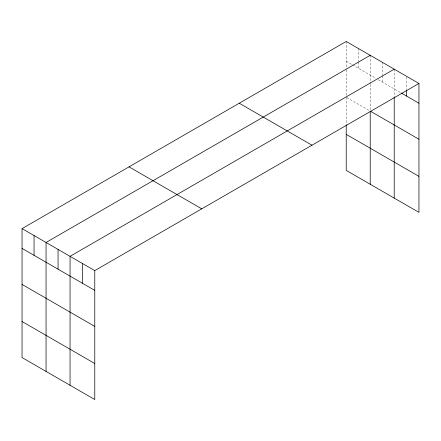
<?xml version="1.0" encoding="UTF-8"?>
<svg xmlns="http://www.w3.org/2000/svg" width="441" height="441" viewBox="0 0 441 441"><rect width="100%" height="100%" fill="white"/><g stroke="black" fill="none" stroke-linecap="round" stroke-linejoin="round"><path stroke-width="0.33" stroke-dasharray="2.21 1.65" d="M346.224 61.233L351.935 64.535M352.508 64.86L375.936 78.388M378.224 79.711L400.698 92.687M346.791 97.588L369.652 110.785M406.585 76.993L406.585 89.264M394.221 69.171L394.221 96.281M382.22 62.242L382.22 75.202M382.22 75.88L382.22 82.015M370.225 55.318L370.225 83.762M370.225 84.429L370.225 110.443M358.224 48.389L358.224 61.343M358.224 62.027L358.224 68.162M346.224 41.46L346.224 69.237M346.224 69.904L346.224 95.256M346.224 97.257L346.224 124.059"/><path stroke-width="0.66" d="M418.95 83.448L94.776 270.609L94.776 399.54L22.05 357.552L22.05 228.62L346.224 41.46L418.95 83.448L418.95 212.38L346.224 170.391L346.224 124.748M370.225 55.318L46.051 242.473L46.051 371.41M394.221 69.171L70.053 256.331L70.053 385.263M401.288 93.023L418.95 103.222M418.95 139.246L370.225 111.11L370.225 184.25M346.224 134.367L418.95 176.356M239.248 103.222L311.974 145.21M129.026 166.858L201.752 208.847M22.05 228.62L94.776 270.609M22.05 248.393L94.776 290.382M22.05 284.417L94.776 326.406M22.05 321.528L94.776 363.516M406.585 89.947L406.585 96.083M394.221 96.948L394.221 198.103M82.412 263.47L82.412 283.243M58.052 249.402L58.052 269.175M34.051 235.549L34.051 255.322"/></g></svg>
